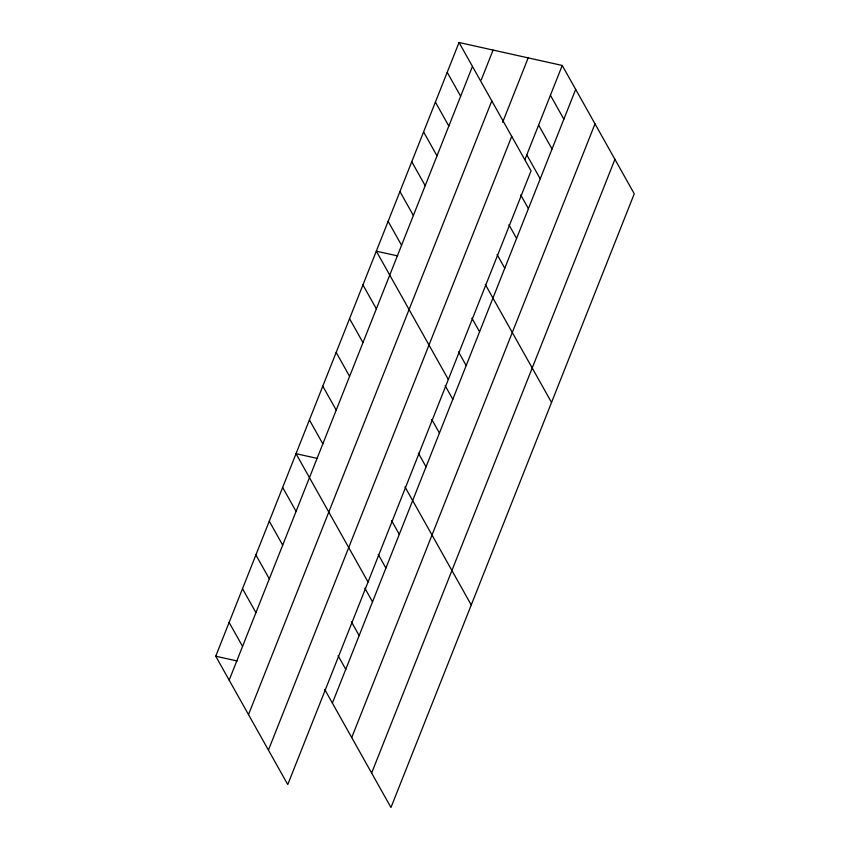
<?xml version="1.0" encoding="UTF-8"?>
<svg xmlns="http://www.w3.org/2000/svg" width="850" height="850" viewBox="0 0 850 850"><rect width="100%" height="100%" fill="white"/><g stroke="black" fill="none" stroke-linecap="round" stroke-linejoin="round"><path stroke-width="1.27" d="M459.032 42.5L531.048 170.839L287.757 784.539L215.741 656.211L459.032 42.5L562.243 65.461L634.259 193.789L390.968 807.5L324.711 689.424M229.171 680.149L472.462 66.438M481.27 79.889L493.085 50.076M248.508 714.595L491.799 100.895M502.658 122.272L528.179 57.885M268.43 750.093L511.721 136.383M524.896 159.651L562.243 65.461M332.382 703.099L575.673 89.399M351.719 737.556L595.011 123.845M371.631 773.054L614.922 159.343M397.757 255.924L376.316 251.164L448.332 379.493M317.475 458.447L296.023 453.688L368.05 582.016M215.741 656.211L237.182 660.971M550.418 95.264L563.858 119.202M538.602 125.078L552.043 149.016M526.788 154.881L540.228 178.819M520.731 194.947L528.403 208.633M447.217 72.314L460.647 96.252M508.916 224.761L516.587 238.436M435.402 102.117L448.832 126.055M497.091 254.564L504.772 268.249M423.576 131.931L437.017 155.869M485.276 284.378L551.544 402.454M411.761 161.734L425.202 185.672M471.899 318.134L479.57 331.808M399.946 191.548L413.376 215.486M388.131 221.351L401.561 245.289M458.522 351.889L466.193 365.564M445.134 385.634L452.816 399.319M362.929 284.909L376.369 308.858M431.757 419.39L439.429 433.075M349.552 318.665L362.982 342.614M418.37 453.146L426.052 466.831M336.164 352.421L349.605 376.359M404.993 486.901L471.251 604.977M322.788 386.176L336.228 410.114M391.616 520.657L399.288 534.331M309.411 419.932L322.841 443.87M378.229 554.402L385.911 568.087M364.852 588.157L372.523 601.843M282.646 487.433L296.076 511.381M351.464 621.913L359.146 635.598M269.269 521.188L282.699 545.137M338.087 655.669L345.769 669.354M255.882 554.944L269.322 578.882M242.505 588.699L255.935 612.638M229.117 622.455L242.558 646.393"/></g></svg>
